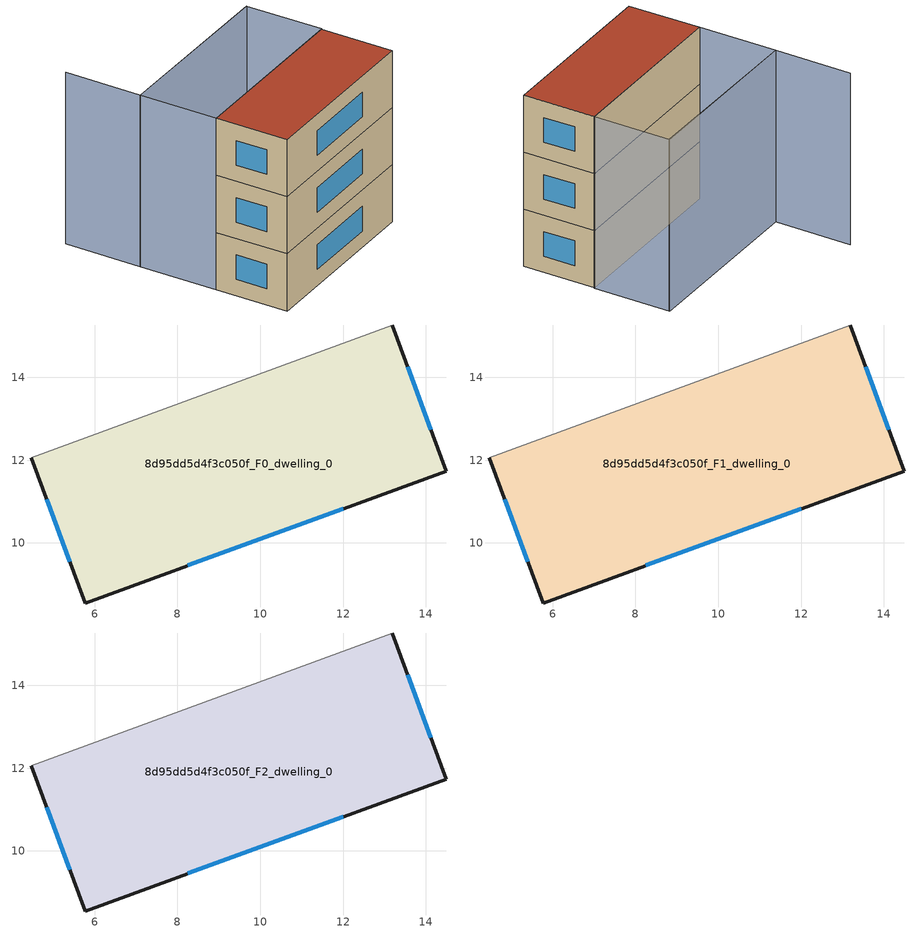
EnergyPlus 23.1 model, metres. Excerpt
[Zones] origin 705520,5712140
8d95dd5d4f3c050f_F0_dwelling_0
 floor ground (EU_floor_Construction): 13.19,15.26 14.49,11.73 5.77,8.55 4.47,12.06 z0
 wall outside (EU_wall_Construction): 4.47,12.06 5.77,8.55 14.49,11.73 13.19,15.26 z0:3
 wall adiabatic (EU_wall_Construction): 13.19,15.26 4.47,12.06 z0:3
 window (EU_Window_Construction): 4.84,11.06 5.4,9.55 / 14.12,12.74 13.56,14.26 / 8.25,9.45 12,10.82 z0.85:2.15
8d95dd5d4f3c050f_F1_dwelling_0
 floor to 8d95dd5d4f3c050f_F0_dwelling_0 (EU_floor_Construction): 13.19,15.26 14.49,11.73 5.77,8.55 4.47,12.06 z3
 wall outside (EU_wall_Construction): 4.47,12.06 5.77,8.55 14.49,11.73 13.19,15.26 z3:6
 wall adiabatic (EU_wall_Construction): 13.19,15.26 4.47,12.06 z3:6
 window (EU_Window_Construction): 4.84,11.06 5.4,9.55 / 14.12,12.74 13.56,14.26 / 8.25,9.45 12,10.82 z3.85:5.15
8d95dd5d4f3c050f_F2_dwelling_0
 floor to 8d95dd5d4f3c050f_F1_dwelling_0 (EU_floor_Construction): 13.19,15.26 14.49,11.73 5.77,8.55 4.47,12.06 z6
 wall outside (EU_wall_Construction): 4.47,12.06 5.77,8.55 14.49,11.73 13.19,15.26 z6:9
 wall adiabatic (EU_wall_Construction): 13.19,15.26 4.47,12.06 z6:9
 window (EU_Window_Construction): 4.84,11.06 5.4,9.55 / 14.12,12.74 13.56,14.26 / 8.25,9.45 12,10.82 z6.85:8.15
 roof outside (EU_roof_Construction): 14.49,11.73 13.19,15.26 4.47,12.06 5.77,8.55 z9
shading: 11.87,18.96 3.1,15.81 / 3.1,15.81 1.76,19.53 / 4.47,12.06 3.11,15.81 / 3.11,15.81 11.86,19 / 11.86,19 13.22,15.25 / 13.22,15.25 4.47,12.06 z0:9
[Building]
EU S2 Campaign: North Axis=0; Terrain=City; Solar Distribution=FullExterior
[Site:Location]
London: Latitude=51.5; Longitude=-0.5; Time Zone=0; Elevation=25
[SizingPeriod:WeatherFileDays]
AnnualSizingPeriod: Begin Month=1; Begin Day of Month=1; End Month=12; End Day of Month=31; Day of Week for Start Day=Monday; Use Weather File Daylight Saving Period=No; Use Weather File Rain and Snow Indicators=No
[MATERIAL]
EU_InternalMass_Material: Roughness=MediumRough; Thickness=0.1; Conductivity=1; Density=1800; Specific Heat=900; Thermal Absorptance=0.9; Solar Absorptance=0.7; Visible Absorptance=0.7
[MATERIAL:NOMASS] Roughness=MediumRough; Thermal Absorptance=0.9; Solar Absorptance=0.7; Visible Absorptance=0.7
Name | Thermal Resistance
EU_wall_NoMass | 0.71061
EU_roof_NoMass | 2.41608
EU_floor_NoMass | 1.75078
[WINDOWMATERIAL:SIMPLEGLAZINGSYSTEM]
EU_Window_SimpleGlazing: UFactor=2.64892; Solar Heat Gain Coefficient=0.76; Visible Transmittance=0.76
[CONSTRUCTION]
EU_wall_Construction: EU_wall_NoMass
EU_roof_Construction: EU_roof_NoMass
EU_floor_Construction: EU_floor_NoMass
EU_Window_Construction: EU_Window_SimpleGlazing
EU_InternalMass_Construction: EU_InternalMass_Material
[ZONE] Type=1; Multiplier=1; Ceiling Height=autocalculate; Volume=104.575; Floor Area=autocalculate; Part of Total Floor Area=Yes
8d95dd5d4f3c050f_F0_dwelling_0; 8d95dd5d4f3c050f_F1_dwelling_0; 8d95dd5d4f3c050f_F2_dwelling_0
[INTERNALMASS] Construction=EU_InternalMass_Construction; Surface Area=34.8585
Name | Zone or ZoneList
8d95dd5d4f3c050f_F0_dwelling_0_EU_InternalMass | 8d95dd5d4f3c050f_F0_dwelling_0
8d95dd5d4f3c050f_F1_dwelling_0_EU_InternalMass | 8d95dd5d4f3c050f_F1_dwelling_0
8d95dd5d4f3c050f_F2_dwelling_0_EU_InternalMass | 8d95dd5d4f3c050f_F2_dwelling_0
[OTHEREQUIPMENT] Fuel Type=Electricity; Design Level Calculation Method=Watts/Area; Power per Zone Floor Area=1; Fraction Latent=0; Fraction Radiant=0; Fraction Lost=0; Carbon Dioxide Generation Rate=0; EndUse Subcategory=EU_Step8_InternalGains
Name | Zone or ZoneList or Space or SpaceList | Schedule
EU_Step8_InternalGain_8d95dd5d4f3c050f_F0_dwelling_0_f000 | 8d95dd5d4f3c050f_F0_dwelling_0 | EU_Step8_GainSchedule_8d95dd5d4f3c050f_F0_dwelling_0_f000
EU_Step8_InternalGain_8d95dd5d4f3c050f_F1_dwelling_0_f000 | 8d95dd5d4f3c050f_F1_dwelling_0 | EU_Step8_GainSchedule_8d95dd5d4f3c050f_F1_dwelling_0_f000
EU_Step8_InternalGain_8d95dd5d4f3c050f_F2_dwelling_0_f000 | 8d95dd5d4f3c050f_F2_dwelling_0 | EU_Step8_GainSchedule_8d95dd5d4f3c050f_F2_dwelling_0_f000
[ZONEVENTILATION:DESIGNFLOWRATE] Schedule=EU_AlwaysOn; Design Flow Rate Calculation Method=AirChanges/Hour; Air Changes per Hour=0.496673; Ventilation Type=Natural; Fan Pressure Rise=0; Fan Total Efficiency=1; Constant Term Coefficient=1; Temperature Term Coefficient=0; Velocity Term Coefficient=0; Velocity Squared Term Coefficient=0; Minimum Indoor Temperature=-100; Maximum Indoor Temperature=100; Delta Temperature=-100; Minimum Outdoor Temperature=-100; Maximum Outdoor Temperature=100; Maximum Wind Speed=40
Name | Zone or ZoneList or Space or SpaceList
EU_ConstantAir_8d95dd5d4f3c050f_F0_dwelling_0 | 8d95dd5d4f3c050f_F0_dwelling_0
EU_ConstantAir_8d95dd5d4f3c050f_F1_dwelling_0 | 8d95dd5d4f3c050f_F1_dwelling_0
EU_ConstantAir_8d95dd5d4f3c050f_F2_dwelling_0 | 8d95dd5d4f3c050f_F2_dwelling_0
[HVACTEMPLATE:THERMOSTAT] Constant Heating Setpoint=20; Constant Cooling Setpoint=50
EU_HeatOnly_8d95dd5d4f3c050f_F0_dwelling_0; EU_HeatOnly_8d95dd5d4f3c050f_F1_dwelling_0; EU_HeatOnly_8d95dd5d4f3c050f_F2_dwelling_0
[HVACTEMPLATE:ZONE:IDEALLOADSAIRSYSTEM] System Availability Schedule=EU_AlwaysOn; Maximum Heating Supply Air Temperature=50; Minimum Cooling Supply Air Temperature=13; Maximum Heating Supply Air Humidity Ratio=0.0156; Minimum Cooling Supply Air Humidity Ratio=0.0077; Heating Limit=NoLimit; Cooling Limit=NoLimit; Heating Availability Schedule=EU_AlwaysOn; Cooling Availability Schedule=EU_CoolingOff; Dehumidification Control Type=ConstantSensibleHeatRatio; Cooling Sensible Heat Ratio=0.7; Dehumidification Setpoint=60; Humidification Control Type=None; Humidification Setpoint=30; Outdoor Air Method=None; Outdoor Air Flow Rate per Person=0.00944; Outdoor Air Flow Rate per Zone Floor Area=0; Outdoor Air Flow Rate per Zone=0; Demand Controlled Ventilation Type=None; Outdoor Air Economizer Type=NoEconomizer; Heat Recovery Type=None; Sensible Heat Recovery Effectiveness=0.7; Latent Heat Recovery Effectiveness=0.65
Name | Template Thermostat
8d95dd5d4f3c050f_F0_dwelling_0 | EU_HeatOnly_8d95dd5d4f3c050f_F0_dwelling_0
8d95dd5d4f3c050f_F1_dwelling_0 | EU_HeatOnly_8d95dd5d4f3c050f_F1_dwelling_0
8d95dd5d4f3c050f_F2_dwelling_0 | EU_HeatOnly_8d95dd5d4f3c050f_F2_dwelling_0
[SIZING:ZONE] Zone Cooling Design Supply Air Temperature Input Method=SupplyAirTemperature; Zone Cooling Design Supply Air Temperature=13; Zone Heating Design Supply Air Temperature Input Method=SupplyAirTemperature; Zone Heating Design Supply Air Temperature=50; Zone Cooling Design Supply Air Humidity Ratio=0.008; Zone Heating Design Supply Air Humidity Ratio=0.008; Cooling Design Air Flow Method=DesignDay; Cooling Design Air Flow Rate=0; Cooling Minimum Air Flow per Zone Floor Area=0.000762; Cooling Minimum Air Flow=0; Cooling Minimum Air Flow Fraction=0.2; Heating Design Air Flow Method=DesignDay; Heating Design Air Flow Rate=0; Heating Maximum Air Flow per Zone Floor Area=0.002032; Heating Maximum Air Flow=0.141576; Heating Maximum Air Flow Fraction=0.3; Account for Dedicated Outdoor Air System=No; Dedicated Outdoor Air System Control Strategy=NeutralSupplyAir; Dedicated Outdoor Air Low Setpoint Temperature for Design=autosize; Dedicated Outdoor Air High Setpoint Temperature for Design=autosize; Zone Load Sizing Method=Sensible Load Only No Latent Load; Zone Latent Cooling Design Supply Air Humidity Ratio Input Method=HumidityRatioDifference; Zone Cooling Design Supply Air Humidity Ratio Difference=0.005; Zone Latent Heating Design Supply Air Humidity Ratio Input Method=HumidityRatioDifference; Zone Humidification Design Supply Air Humidity Ratio Difference=0.005
8d95dd5d4f3c050f_F0_dwelling_0; 8d95dd5d4f3c050f_F1_dwelling_0; 8d95dd5d4f3c050f_F2_dwelling_0
[SCHEDULE:CONSTANT]
Name | Hourly Value
EU_AlwaysOn | 1
EU_CoolingOff | 0
[SCHEDULE:FILE] Column Number=1; Rows to Skip at Top=0; Number of Hours of Data=8760; Column Separator=Comma; Interpolate to Timestep=No; Minutes per Item=60; Adjust Schedule for Daylight Savings=Yes
Name | File
EU_Step8_GainSchedule_8d95dd5d4f3c050f_F0_dwelling_0_f000 | ../../schedules/8d95dd5d4f3c050f/8d95dd5d4f3c050f_F0_dwelling_0_f000_gain.csv
EU_Step8_GainSchedule_8d95dd5d4f3c050f_F1_dwelling_0_f000 | ../../schedules/8d95dd5d4f3c050f/8d95dd5d4f3c050f_F1_dwelling_0_f000_gain.csv
EU_Step8_GainSchedule_8d95dd5d4f3c050f_F2_dwelling_0_f000 | ../../schedules/8d95dd5d4f3c050f/8d95dd5d4f3c050f_F2_dwelling_0_f000_gain.csv
